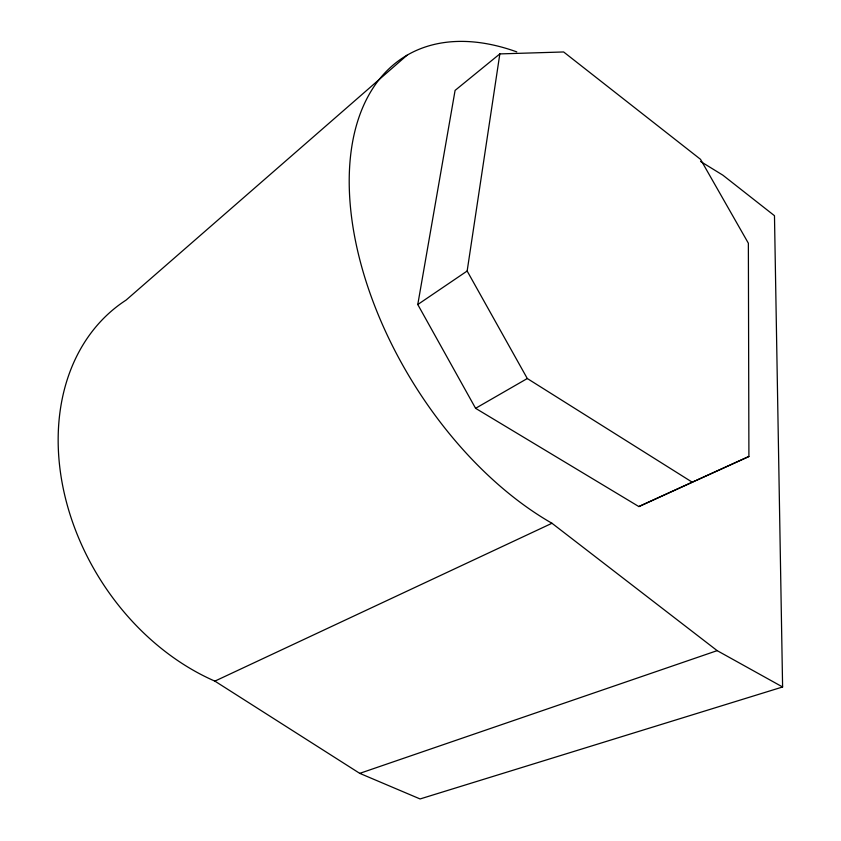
<?xml version="1.0" encoding="UTF-8"?>
<svg xmlns="http://www.w3.org/2000/svg" width="841" height="841" viewBox="0 0 841 841"><rect width="100%" height="100%" fill="white"/><g stroke="black" fill="none" stroke-linecap="round" stroke-linejoin="round"><path stroke-width="1.26" d="M692.427 482.314L527.296 378.524L467.154 271.023L499.838 53.908L563.638 51.963L700.511 159.317L748.364 243.228L748.91 456.495L638.855 506.566L475.585 408.316L417.777 304.526L455.086 90.407L499.838 53.908M407.033 55.243L126.087 300.1A222.55 172.1 58 0 0 64.61 494.718A222.55 172.1 58 0 0 214.886 681.126L359.748 773.363L420.09 798.95L782.603 686.981L774.477 215.706L722.871 175.18L700.574 161.461M417.777 304.526L467.154 271.023M475.585 408.316L527.296 378.524M214.886 681.126L551.98 523.27L717.163 650.64L782.603 686.981M638.855 506.566L695.276 480.8M696.453 480.264L748.91 456.495M359.748 773.363L717.163 650.64M551.98 523.27A282.124 164.678 58.2 0 1 349.982 201.504A282.124 164.678 58.2 0 1 516.795 51.9"/></g></svg>
